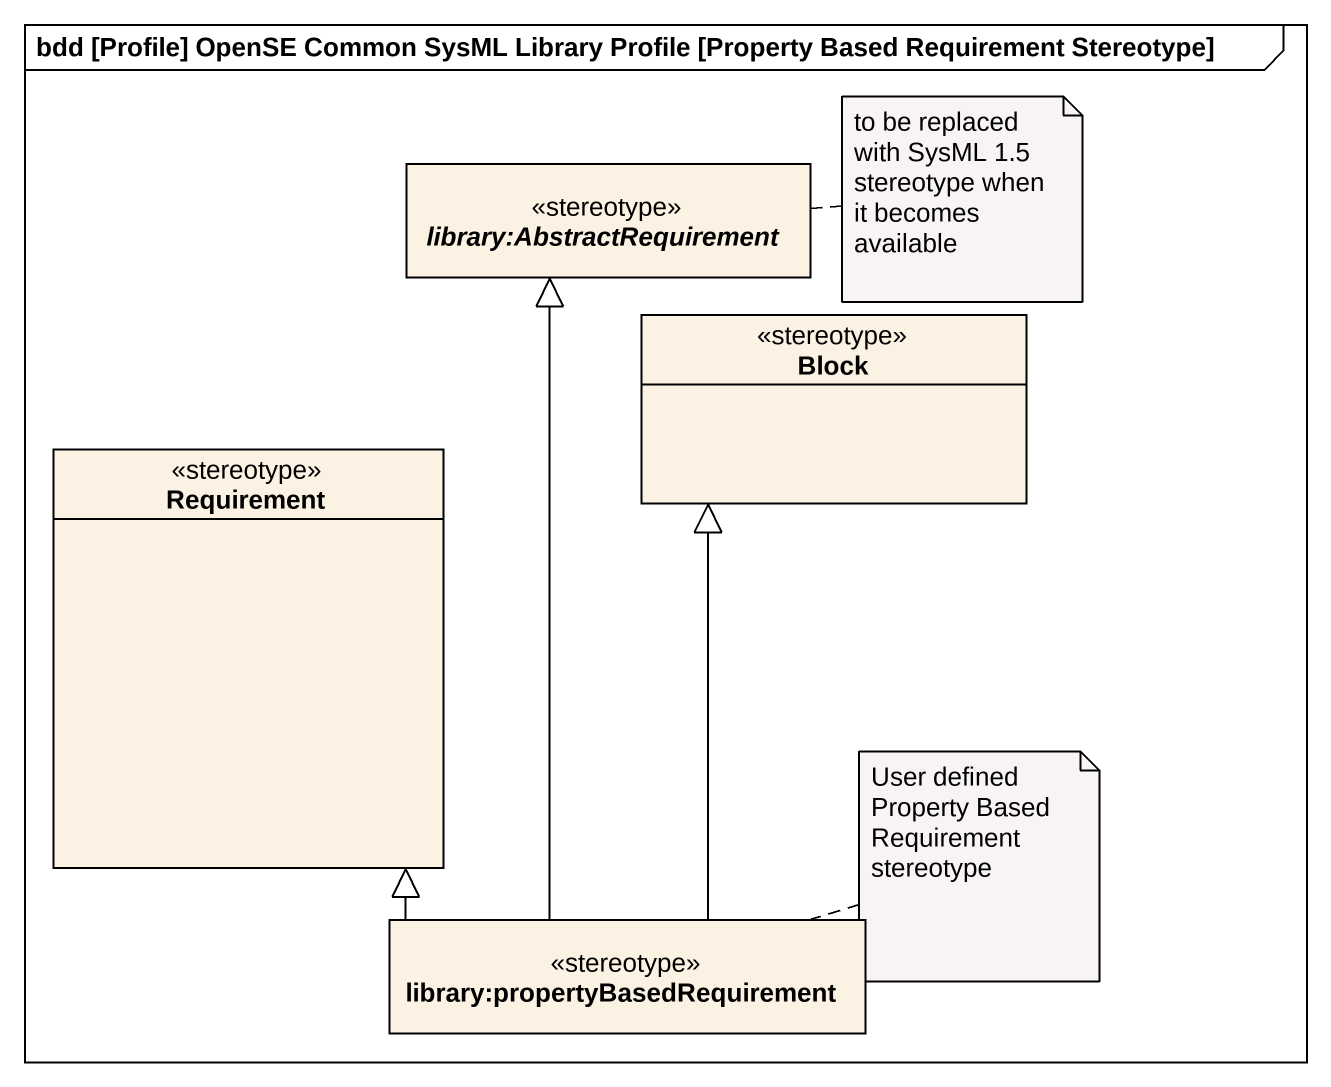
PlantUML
@startuml
mainframe bdd [Profile] OpenSE Common SysML Library Profile [Property Based Requirement Stereotype]
hide circle
hide empty members
abstract class "library:AbstractRequirement" as library_AbstractRequirement <<stereotype>>
class Block <<stereotype>>
class Requirement <<stereotype>>
class "library:propertyBasedRequirement" as library_propertyBasedRequire <<stereotype>>
library_propertyBasedRequire -up-|> library_AbstractRequirement
library_propertyBasedRequire -up-|> Block
library_propertyBasedRequire -up-|> Requirement
note right of library_AbstractRequirement : to be replaced with SysML 1.5 stereotype when it becomes available
note right of library_propertyBasedRequire : User defined Property Based Requirement stereotype
@enduml
